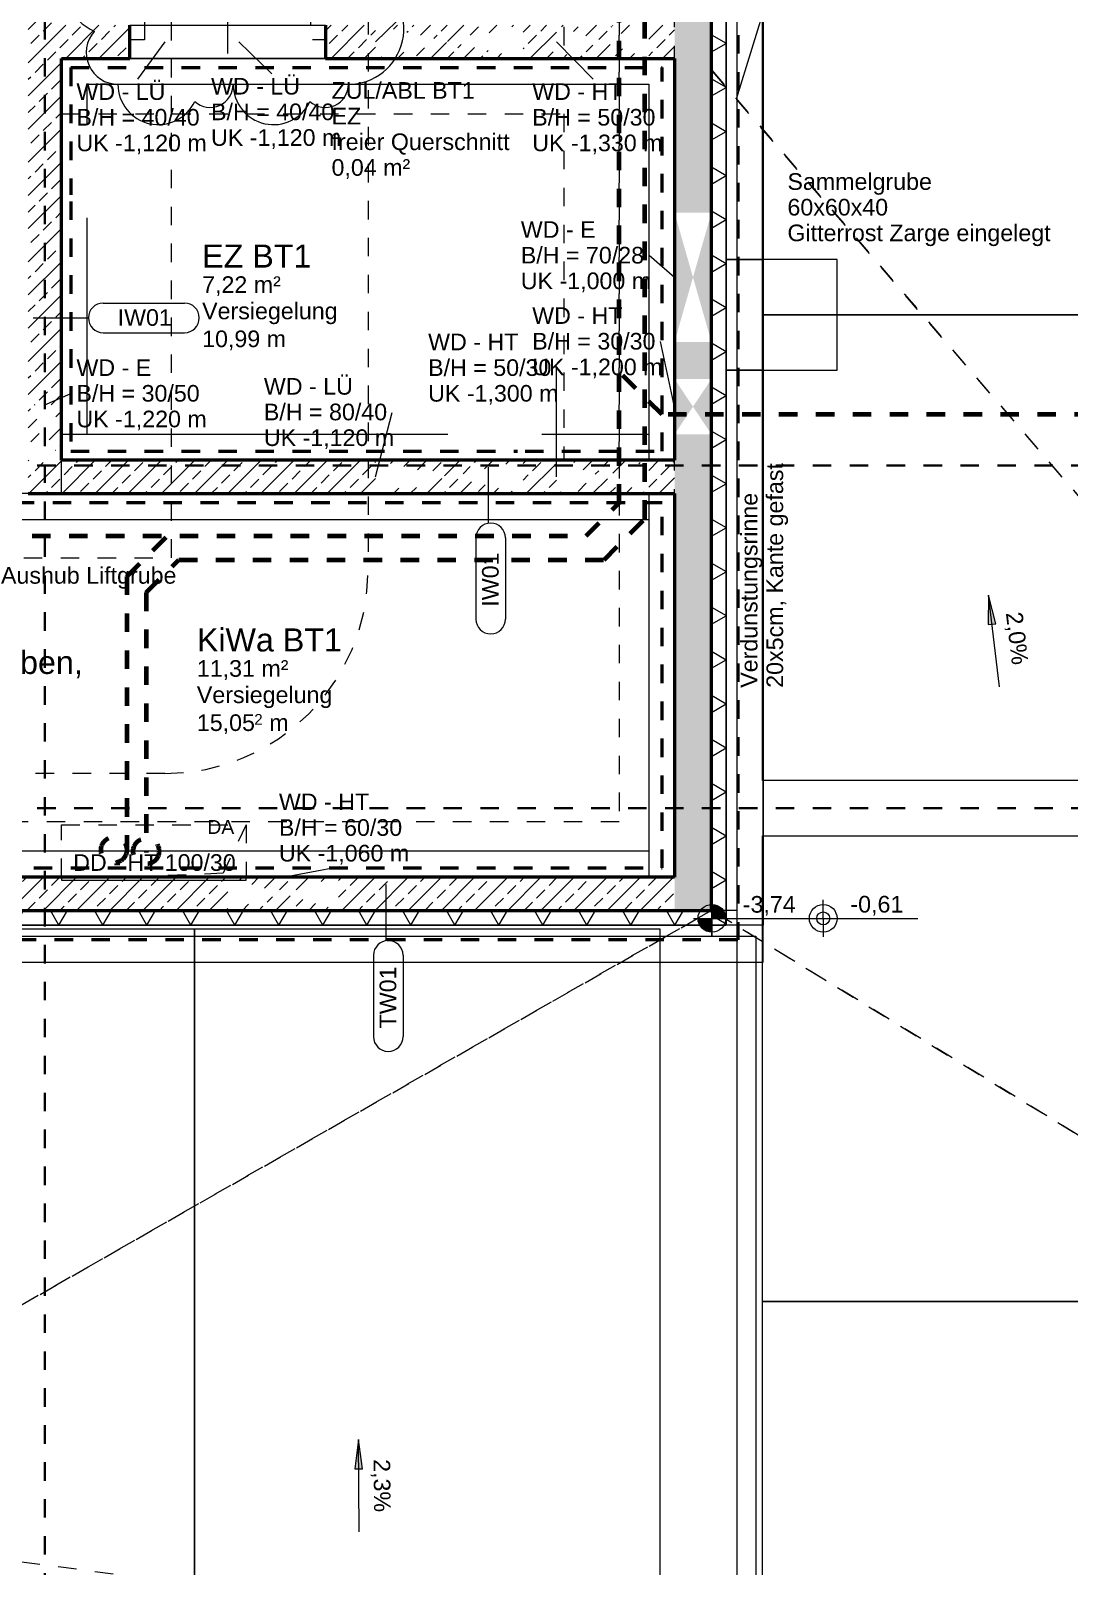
# Model space of a CAD drawing. Header units: metres. Extents: x 0 to 90, y 0 to 101.
# Drawn here: x 57.19 to 62.82, y 74.29 to 82.6 of the extents above; entities that cross this region are included whole.
import ezdxf

# ---------------------------------------------------------------- set-up
doc = ezdxf.new("R2010")
doc.units = ezdxf.units.M
for name, pattern in [('Strich Punkt', [0.015875, 0.00635, -0.004763, 0, -0.004763]), ('Strich Punkt Mittel', [0.015875, 0.00635, -0.004763, 0, -0.004763]), ('Verdeckt', [0.003, 0.002, -0.001]), ('Verdeckt Oben', [0.00225, 0.0015, -0.00075])]:
    doc.linetypes.add(name, pattern=pattern)
for name, color, linetype, lineweight in [('A_2D', 251, 'Continuous', 5), ('A_Beschriftung_', 251, 'Continuous', 9), ('A_Brandabschnitte', 251, 'Verdeckt', 50), ('A_Decken', 251, 'Continuous', 13), ('A_Durchbruch_Projektion', 251, 'Verdeckt', 5), ('A_Kanal_RW', 251, 'Strich Punkt', 100), ('A_Kanal_SW', 251, 'Strich Punkt', 100), ('A_Parkplatz', 251, 'Continuous', 13), ('A_Raeume_', 251, 'Continuous', 5), ('A_Raeume_Beschriftung_', 251, 'Continuous', 9), ('A_Raster_', 251, 'Continuous', 9), ('A_Tueren', 251, 'Continuous', 13), ('A_Waende', 251, 'Continuous', 13), ('G-ANNO-DIMS_', 251, 'Continuous', 9), ('G-ANNO-REVC-IDEN_', 251, 'Continuous', 9), ('G-ANNO-REVC_', 251, 'Continuous', 9), ('Text', 251, 'Continuous', 9)]:
    doc.layers.add(name, color=color, linetype=linetype, lineweight=lineweight)
doc.styles.add('Arial_3', font='arial.ttf', dxfattribs={"height": 0.09})
doc.styles.add('Arial_4', font='arial.ttf', dxfattribs={"height": 0.05849})
doc.styles.add('Arial_5', font='arial.ttf', dxfattribs={"height": 0.125})
doc.styles.add('Arial_7', font='arial.ttf', dxfattribs={"height": 0.075})
pattern_1 = [(45, (35.10227, 0), (-0.08980256, 0.08980256), []), (45, (35.19207, 0), (-0.08980256, 0.08980256), [0.0635, -0.03175])]

# ---------------------------------------------------------------- blocks, each defined once
blk = doc.blocks.new('Park_Parkplatz - 5020x2520_Ortho-5729181-263_PP_-01UG_BT1')
at = {"layer": 'A_Parkplatz'}
for p, q in [((0, 5.02), (2.52, 5.02)), ((0, 0), (0, 5.02)), ((2.52, 5.02), (2.52, 0)), ((2.52, 0), (0, 0))]:
    blk.add_line(p, q, dxfattribs=at)
blk = doc.blocks.new('Park_Parkplatz - 5020x2520_Ortho-V3-263_PP_-01UG_BT1')
at = {"layer": 'A_Parkplatz'}
for p, q in [((0, 5.02), (2.52, 5.02)), ((0, 0), (0, 5.02)), ((2.52, 5.02), (2.52, 0)), ((1.8949, 0), (0, 0)), ((2.0947, 0), (1.8952, 0)), ((2.52, 0), (2.0949, 0))]:
    blk.add_line(p, q, dxfattribs=at)
blk = doc.blocks.new('Symbol_Schatten_Verdeckt_unten - Bodendurchbruch_Schatten_Verdeckt_unten-V9-263_PP_-01UG_BT1')
at = {"layer": 'A_Durchbruch_Projektion'}
for p, q in [((-0.5, -0.15), (-0.5, 0.1335)), ((-0.5, -0.15), (-0.375, 0.1125)), ((-0.375, 0.1125), (0.1154, 0.1335)), ((0.5, 0.1335), (0.5, -0.15)), ((0.5, -0.15), (-0.5, -0.15))]:
    blk.add_line(p, q, dxfattribs=at)
blk = doc.blocks.new('Tür_Blockzarge_1 Flügel - 90x200_RB 106x208_Untergeschoss-V12-263_PP_-01UG_BT1')
at = {"layer": 'A_Tueren', "lineweight": 5}
blk.add_line((0.45, 0.09), (0.45, 0.99), dxfattribs=at)
at = {"layer": 'A_Tueren'}
for p, q in [((-0.53, 0.09), (-0.45, 0.09)), ((-0.53, 0.01), (-0.53, 0.09)), ((-0.53, 0.09), (0.53, 0.09)), ((-0.45, 0.09), (-0.45, 0.01)), ((0.45, 0.09), (0.53, 0.09)), ((0.45, 0.0855), (0.45, 0.09)), ((0.53, 0.09), (0.53, 0.01)), ((-0.45, 0.01), (-0.53, 0.01)), ((0.53, 0.01), (0.46, 0.01)), ((-0.53, -0.09), (0.53, -0.09))]:
    blk.add_line(p, q, dxfattribs=at)
at = {"layer": 'A_Tueren', "lineweight": 5}
blk.add_arc((0.45, 0.09), 0.9, 90, 180, dxfattribs=at)
blk = doc.blocks.new('BS_Tuer_PP - oben-10002441-263_PP_-01UG_BT1')
at = {"layer": 'A_Beschriftung_'}
blk.add_line((0, 0.00012), (0, 0.01076), dxfattribs=at)
blk = doc.blocks.new('BS_Wand_Lollipop - links_unten-2026911-263_PP_-01UG_BT1')
at = {"layer": 'A_Beschriftung_'}
for p, q in [((-0.00467, 0.00137), (-0.01347, 0.00137)), ((-0.00309, 0), (0.003, 0)), ((-0.00467, -0.00183), (-0.01347, -0.00183))]:
    blk.add_line(p, q, dxfattribs=at)
for centre, start, end in [((-0.01347, -0.00023), 90, 270), ((-0.00467, -0.00023), 270, 90)]:
    blk.add_arc(centre, 0.0016, start, end, dxfattribs=at)
blk = doc.blocks.new('Höhenkoten - 018-55641-263_PP_-01UG_BT1')
at = {"layer": 'G-ANNO-DIMS_'}
h = blk.add_hatch(color=256, dxfattribs=at)
edge = h.paths.add_edge_path()
edge.add_line((0, 0), (0, -0.0015))
edge.add_arc((0, 0), 0.0015, 180, 270, ccw=False)
edge.add_line((-0.0015, 0), (0, 0))
h = blk.add_hatch(color=256, dxfattribs=at)
edge = h.paths.add_edge_path()
edge.add_line((0, 0), (0, 0.0015))
edge.add_arc((0, 0), 0.0015, 0, 90, ccw=False)
edge.add_line((0.0015, 0), (0, 0))
for p, q in [((0, 0), (0, 0.002)), ((-0.002, 0), (0.01024, 0)), ((0, 0), (0, -0.002))]:
    blk.add_line(p, q, dxfattribs=at)
blk.add_circle((0, 0), 0.0015, dxfattribs=at)
blk = doc.blocks.new('BS_Kote_Grundriss_RDUK_manuell_AT - 018-7700965-263_PP_-01UG_BT1')
at = {"layer": 'A_Beschriftung_'}
for p, q in [((0, 0), (0, 0.002)), ((-0.002, 0), (0.01024, 0)), ((0, 0), (0, -0.002))]:
    blk.add_line(p, q, dxfattribs=at)
for radius in [0.0015, 0.0007]:
    blk.add_circle((0, 0), radius, dxfattribs=at)
blk = doc.blocks.new('BS_Wand_Lollipop - rechts_oben-2026913-263_PP_-01UG_BT1')
at = {"layer": 'A_Beschriftung_'}
for p, q in [((-0.003, 0), (0.003, 0)), ((0.0046, 0.0016), (0.0134, 0.0016)), ((0.0046, -0.0016), (0.0134, -0.0016))]:
    blk.add_line(p, q, dxfattribs=at)
for centre, start, end in [((0.0046, 0), 90, 270), ((0.0134, 0), 270, 90)]:
    blk.add_arc(centre, 0.0016, start, end, dxfattribs=at)
blk = doc.blocks.new('Family - ___-11875061-263_PP_-01UG_BT1')
at = {"layer": 'G-ANNO-REVC_'}
for centre, radius, start, end in [((22.9688, 84.883), 0.2184, 0, 154.79123), ((23.5928, 84.883), 0.2184, 0, 154.79123), ((22.688, 84.883), 0.1248, 48.18969, 180), ((23.312, 84.883), 0.1248, 48.18969, 180), ((22.5632, 84.5826), 0.3004, 90, 244.79123), ((23.8112, 84.7113), 0.1717, 318.18969, 90), ((23.8112, 84.3251), 0.3004, 270, 64.79123), ((22.5632, 84.1963), 0.1717, 138.18969, 270), ((22.5632, 83.7242), 0.3004, 90, 244.79123), ((23.8112, 83.853), 0.1717, 318.18969, 90), ((23.8112, 83.4667), 0.3004, 270, 64.79123), ((22.5632, 83.338), 0.1717, 138.18969, 270), ((22.5632, 82.8659), 0.3004, 90, 244.79123), ((23.8112, 82.9947), 0.1717, 318.18969, 90), ((23.8112, 82.6084), 0.3004, 270, 64.79123), ((22.5632, 82.4797), 0.1717, 138.18969, 270), ((22.7816, 82.308), 0.2184, 180, 334.79123), ((23.0624, 82.308), 0.1248, 228.18969, 0), ((23.4056, 82.308), 0.2184, 180, 334.79123), ((23.6864, 82.308), 0.1248, 228.18969, 0)]:
    blk.add_arc(centre, radius, start, end, dxfattribs=at)

msp = doc.modelspace()

# ---------------------------------------------------------------- hatches: boundary and pattern name
at = {"layer": 'A_Waende', "lineweight": 5}
h = msp.add_hatch(dxfattribs=at)
h.set_pattern_fill('FP_1', color=250, style=0, pattern_type=2)
h.set_pattern_definition(pattern_1)
h.paths.add_polyline_path([(57.3599, 80.273), (57.3599, 80.573), (57.2699, 80.423), (57.3454, 80.2972)])
h.paths.add_polyline_path([(57.1799, 80.273), (57.2699, 80.423), (57.1799, 80.573), (57.1799, 80.423)])
h.paths.add_polyline_path([(57.1799, 80.093), (57.3599, 80.093), (57.3599, 80.273), (57.1799, 80.273), (57.1799, 80.108)])
h.paths.add_polyline_path([(57.3599, 82.768), (57.3599, 82.808), (57.3527, 82.808)])
h.paths.add_polyline_path([(57.1799, 82.768), (57.1871, 82.808), (57.1799, 82.808)])
h.paths.add_polyline_path([(57.3599, 80.573), (57.3599, 82.768), (57.1799, 82.768), (57.1799, 80.573), (57.3592, 80.573)])
h.paths.add_polyline_path([(57.3599, 89.9611), (57.3599, 90.2611), (57.2699, 90.1111), (57.2939, 90.0712)])
h.paths.add_polyline_path([(57.1799, 89.9611), (57.2699, 90.1111), (57.1799, 90.2611), (57.1799, 90.1111)])
h.paths.add_polyline_path([(57.3599, 83.868), (57.3599, 88.058), (57.3399, 88.058), (57.3399, 88.358), (57.3599, 88.358), (57.3599, 89.9611), (57.1799, 89.9611), (57.1799, 83.868), (57.3399, 83.868)])
h.paths.add_polyline_path([(57.3599, 90.2611), (57.1799, 90.2899), (57.1799, 90.2611)])
h = msp.add_hatch(dxfattribs=at)
h.set_pattern_fill('FP_1', color=250, style=0, pattern_type=2)
h.set_pattern_definition(pattern_1)
h.paths.add_polyline_path([(60.7799, 80.563), (60.6799, 80.713), (60.6799, 80.413), (60.6927, 80.4321)])
h.paths.add_polyline_path([(60.8799, 80.413), (60.8799, 80.713), (60.7799, 80.563)])
h.paths.add_polyline_path([(60.7783, 77.837), (60.8799, 77.837), (60.8799, 80.413), (60.6799, 80.413), (60.6799, 77.837)])
h.paths.add_polyline_path([(60.7799, 81.263), (60.6799, 81.613), (60.6799, 80.913), (60.7512, 81.1626)])
h.paths.add_polyline_path([(60.8799, 80.913), (60.8799, 81.613), (60.7799, 81.263)])
h.paths.add_polyline_path([(60.7152, 80.713), (60.8799, 80.713), (60.8799, 80.913), (60.6799, 80.913), (60.6799, 80.713)])
h.paths.add_polyline_path([(60.7873, 81.613), (60.8799, 81.613), (60.8799, 82.768), (60.6799, 82.768), (60.6799, 81.613)])
h.paths.add_polyline_path([(60.8799, 85.218), (60.8799, 86.218), (60.7799, 85.718), (60.8617, 85.309)])
h.paths.add_polyline_path([(60.6799, 85.218), (60.7799, 85.718), (60.6799, 86.218), (60.6799, 85.309)])
h.paths.add_polyline_path([(60.8799, 84.468), (60.8799, 85.218), (60.6799, 85.218), (60.6799, 84.468)])
h.paths.add_polyline_path([(60.7799, 89.5479), (60.6799, 89.6979), (60.6799, 89.3979), (60.7307, 89.4741)])
h.paths.add_polyline_path([(60.8799, 89.3979), (60.8799, 89.6979), (60.7799, 89.5479), (60.8691, 89.4142)])
h.paths.add_polyline_path([(60.8799, 86.218), (60.8799, 89.3979), (60.6799, 89.3979), (60.6799, 86.218), (60.7469, 86.218)])
h.paths.add_polyline_path([(60.7665, 89.6979), (60.8799, 89.6979), (60.6799, 89.7299), (60.6799, 89.6979)])
h = msp.add_hatch(dxfattribs=at)
h.set_pattern_fill('FP_6', color=250, angle=180, style=0, pattern_type=2)
h.set_pattern_definition([(90, (60.96027, 83.721), (-0.20637, 6e-16), []), (150, (60.96027, 83.721), (-0.103185, -0.178722), []), (210, (60.96027, 83.721), (0.103185, -0.178722), [])])
h.paths.add_polyline_path([(60.8865, 77.757), (60.9599, 77.757), (60.9599, 89.6851), (60.8799, 89.6979), (60.8799, 77.757)])
h = msp.add_hatch(dxfattribs=at)
h.set_pattern_fill('FP_1', color=250, style=0, pattern_type=2)
h.set_pattern_definition(pattern_1)
h.paths.add_polyline_path([(60.3399, 82.448), (60.5399, 82.448), (60.3971, 82.4994), (60.3773, 82.4816)])
h.paths.add_polyline_path([(60.3399, 82.628), (60.3971, 82.5766), (60.5399, 82.628), (60.3799, 82.628)])
h.paths.add_polyline_path([(60.2899, 82.538), (60.3399, 82.556), (60.3399, 82.628), (60.0399, 82.628), (60.0869, 82.6111)])
h.paths.add_polyline_path([(60.0399, 82.448), (60.3399, 82.448), (60.3399, 82.52), (60.2899, 82.538), (60.078, 82.4617)])
h.paths.add_polyline_path([(59.0599, 82.628), (58.7899, 82.628), (58.7899, 82.448), (59.0599, 82.448)])
h.paths.add_polyline_path([(59.8599, 82.448), (60.0399, 82.448), (60.0399, 82.628), (59.0599, 82.628), (59.4599, 82.538), (59.0599, 82.448), (59.8201, 82.448)])
h.paths.add_polyline_path([(59.8599, 82.448), (59.4599, 82.538), (59.8599, 82.628), (59.8599, 82.5391)])
h.paths.add_polyline_path([(57.6989, 82.448), (57.7299, 82.448), (57.7299, 82.628), (57.3599, 82.628), (57.3599, 82.448)])
h.paths.add_polyline_path([(60.5399, 82.448), (60.6799, 82.448), (60.6799, 82.628), (60.5399, 82.628), (60.5399, 82.4636)])
h = msp.add_hatch(dxfattribs=at)
h.set_pattern_fill('FP_1', color=250, style=0, pattern_type=2)
h.set_pattern_definition(pattern_1)
h.paths.add_polyline_path([(59.4599, 80.183), (59.8599, 80.273), (59.0599, 80.273)])
h.paths.add_polyline_path([(59.0599, 80.093), (59.8599, 80.093), (59.4599, 80.183), (59.1578, 80.115)])
h.paths.add_polyline_path([(57.3599, 80.093), (59.0599, 80.093), (59.0599, 80.273), (57.3599, 80.273), (57.3599, 80.115)])
h.paths.add_polyline_path([(60.2899, 80.183), (60.5399, 80.273), (60.0399, 80.273), (60.0799, 80.2586)])
h.paths.add_polyline_path([(60.0399, 80.093), (60.5399, 80.093), (60.2899, 80.183), (60.1011, 80.115)])
h.paths.add_polyline_path([(59.8599, 80.093), (60.0399, 80.093), (60.0399, 80.273), (59.8599, 80.273), (59.8599, 80.115)])
h.paths.add_polyline_path([(60.6799, 80.093), (60.6799, 80.273), (60.5399, 80.273), (60.5399, 80.093)])
h = msp.add_hatch(dxfattribs=at)
h.set_pattern_fill('FP_1', color=250, style=0, pattern_type=2)
h.set_pattern_definition(pattern_1)
h.paths.add_polyline_path([(58.406, 77.837), (58.8599, 77.837), (58.5599, 77.927), (58.2599, 77.837)])
h.paths.add_polyline_path([(58.2599, 78.017), (58.5599, 77.927), (58.8599, 78.017), (58.406, 78.017)])
h.paths.add_polyline_path([(55.3424, 77.837), (58.2599, 77.837), (58.2599, 78.017), (55.2299, 78.017), (55.2299, 77.837)])
h.paths.add_polyline_path([(60.3799, 77.837), (60.6799, 77.837), (60.6799, 78.017), (58.8599, 78.017), (58.8599, 77.837), (59.8201, 77.837)])
h = msp.add_hatch(dxfattribs=at)
h.set_pattern_fill('FP_9', color=250, angle=180, style=0, pattern_type=2)
h.set_pattern_definition([(0, (58.06027, 77.757), (1e-16, 0.20637), []), (60, (58.06027, 77.757), (-0.17873, 0.10319), []), (120, (58.06027, 77.757), (-0.17873, -0.10319), [])])
h.paths.add_polyline_path([(60.8799, 77.757), (60.8799, 77.837), (55.2399, 77.837), (55.2399, 77.757), (60.777, 77.757)])
at = {"layer": 'G-ANNO-DIMS_'}
for points in [[(62.3811, 79.5435), (62.3791, 79.3834), (62.4206, 79.3883)], [(58.9677, 74.9729), (58.9483, 74.814), (58.9901, 74.8144)]]:
    msp.add_hatch(color=256, dxfattribs=at).paths.add_polyline_path(points)

# ---------------------------------------------------------------- linework, layer by layer
at = {"layer": 'A_2D', "linetype": 'Verdeckt Oben', "lineweight": 13}
for p, q in [((60.6799, 78.017), (60.6799, 89.7299)), ((60.3799, 89.4741), (60.3799, 78.317)), ((60.3799, 80.273), (60.3799, 89.4741)), ((60.0799, 89.2183), (60.0799, 82.448)), ((57.9552, 79.7456), (57.9552, 83.4456)), ((59.0197, 83.4769), (59.0197, 79.6773)), ((60.0799, 82.448), (57.3599, 82.448)), ((57.3599, 82.448), (57.3599, 82.148)), ((69.1767, 72.7565), (60.8799, 82.3861)), ((60.8799, 82.3861), (69.1767, 72.7565)), ((57.3599, 82.148), (60.0799, 82.148)), ((60.0799, 82.148), (60.0799, 80.273)), ((60.0799, 80.273), (60.3799, 80.273)), ((54.1552, 79.7456), (57.9552, 79.7456)), ((57.9197, 78.5773), (54.1197, 78.5773)), ((60.3799, 78.317), (54.4546, 78.317)), ((54.84, 78.017), (60.6799, 78.017)), ((55.1599, 74.5669), (60.8799, 77.837)), ((60.8799, 77.837), (55.1599, 74.5669)), ((69.1767, 72.7565), (60.8799, 77.837)), ((60.8799, 77.837), (69.1767, 72.7565)), ((55.1599, 74.5669), (69.1767, 72.7565))]:
    msp.add_line(p, q, dxfattribs=at)
at = {"layer": 'A_2D', "lineweight": 13}
for p, q in [((60.9599, 89.6851), (60.9599, 81.3605)), ((61.1599, 81.3605), (61.1599, 89.6531)), ((60.9599, 81.3605), (61.1599, 81.3605)), ((60.9599, 80.7605), (60.9599, 77.757)), ((61.1599, 80.7605), (60.9599, 80.7605)), ((61.1599, 77.5569), (61.1599, 80.7605)), ((60.9599, 77.757), (55.2399, 77.757)), ((55.2399, 77.5569), (61.1599, 77.5569))]:
    msp.add_line(p, q, dxfattribs=at)
at = {"layer": 'A_2D'}
for p, q in [((61.1599, 89.6685), (61.1599, 78.4369)), ((61.5599, 81.3605), (60.9599, 81.3605)), ((60.9599, 81.3605), (60.9599, 80.7605)), ((61.5599, 80.7605), (61.5599, 81.3605)), ((60.9599, 80.7605), (61.5599, 80.7605)), ((61.1599, 78.4369), (61.1599, 77.7569)), ((61.1599, 77.7569), (60.9623, 77.7569))]:
    msp.add_line(p, q, dxfattribs=at)
at = {"layer": 'A_2D', "linetype": 'Verdeckt Oben', "lineweight": 13}
msp.add_arc((57.9197, 79.6773), 1.1, 270, 0, dxfattribs=at)
at = {"layer": 'A_Beschriftung_'}
for p, q in [((59.0599, 82.538), (59.2325, 82.7043)), ((57.9199, 82.538), (57.7707, 82.3358)), ((58.3199, 82.538), (58.4996, 82.3652)), ((60.0399, 82.538), (60.2391, 82.3358)), ((60.6799, 81.263), (60.5418, 81.3809)), ((60.6799, 80.563), (60.6036, 80.9152)), ((60.0399, 80.183), (60.0399, 80.7723)), ((57.2699, 80.573), (57.4062, 80.6333)), ((59.0599, 80.183), (59.1503, 80.5322)), ((58.5599, 78.017), (58.8674, 78.0749))]:
    msp.add_line(p, q, dxfattribs=at)
at = {"layer": 'A_Brandabschnitte'}
for p, q in [((61.0222, 89.5739), (61.0222, 77.677)), ((57.4099, 82.398), (60.6122, 82.398)), ((57.4099, 82.398), (57.4099, 81.7098)), ((60.6122, 80.323), (60.6122, 82.398)), ((57.4099, 81.6742), (57.4099, 80.323)), ((57.4099, 80.323), (59.83, 80.323)), ((59.8703, 80.323), (60.6122, 80.323)), ((60.6122, 80.043), (55.2099, 80.043)), ((60.6122, 78.067), (60.6122, 80.043)), ((55.2099, 78.067), (60.6122, 78.067)), ((61.0222, 77.677), (55.3444, 77.677))]:
    msp.add_line(p, q, dxfattribs=at)
at = {"layer": 'A_Decken'}
for p, q in [((57.3599, 78.017), (57.3599, 78.0005)), ((57.3599, 78.0005), (58.3599, 78.0005)), ((58.3599, 78.0005), (58.3599, 78.017)), ((61.0199, 73.2155), (61.0199, 77.837)), ((60.8799, 77.697), (61.1199, 77.697)), ((61.1199, 77.697), (61.1199, 73.216))]:
    msp.add_line(p, q, dxfattribs=at)
at = {"layer": 'A_Kanal_RW'}
for p, q in [((60.5197, 79.9567), (60.5197, 89.5416)), ((60.2979, 79.7349), (60.5197, 79.9567)), ((57.818, 79.557), (57.996, 79.7349)), ((57.996, 79.7349), (60.2979, 79.7349)), ((57.818, 79.557), (57.818, 78.1505))]:
    msp.add_line(p, q, dxfattribs=at)
msp.add_circle((57.818, 78.1572), 0.07, dxfattribs=at)
at = {"layer": 'A_Kanal_SW'}
for p, q in [((60.3797, 80.043), (60.3797, 89.543)), ((60.6122, 80.5205), (60.3797, 80.753)), ((71.1454, 80.5205), (60.6122, 80.5205)), ((60.2007, 79.864), (60.3797, 80.043)), ((51.0007, 79.864), (60.2007, 79.864)), ((57.7137, 79.644), (57.9337, 79.864)), ((57.7137, 79.644), (57.7137, 78.164))]:
    msp.add_line(p, q, dxfattribs=at)
msp.add_circle((57.6437, 78.164), 0.07, dxfattribs=at)
msp.add_circle((57.6437, 78.164), 0.07, dxfattribs=at)
at = {"layer": 'A_Raeume_', "flags": 128}
for points in [[(77.4188, 61.5589), (77.4188, 61.5666), (77.4188, 64.6724), (77.4188, 66.4724), (77.3049, 66.6224), (77.3049, 66.624), (77.3049, 72.8255), (76.3449, 72.8255), (76.3449, 73.0755), (77.3049, 73.0755), (77.3049, 88.9294), (61.951, 89.5265), (60.9599, 89.6851), (60.9599, 77.757), (55.2399, 77.757), (55.2399, 74.4869), (53.4474, 74.4869), (53.4474, 72.7557), (53.3674, 72.7557)], [(60.6799, 78.017), (60.6799, 80.093), (57.2699, 80.093), (57.1783, 80.093), (56.5174, 80.093), (55.4029, 80.093), (55.2299, 80.093), (55.2299, 78.8042)], [(55.2299, 78.7642), (55.2299, 78.017), (60.6799, 78.017)]]:
    msp.add_lwpolyline(points, dxfattribs=at)
msp.add_lwpolyline([(57.3599, 82.448), (57.3599, 80.44), (57.3599, 80.273), (60.6799, 80.273), (60.6799, 82.448), (58.9599, 82.448)], close=True, dxfattribs=at)
at = {"layer": 'A_Raster_', "linetype": 'Strich Punkt Mittel', "lineweight": 35}
for p, q in [((57.2699, 91.8503), (57.2699, 60.3654)), ((80.9286, 80.2455), (44.7106, 80.2455)), ((80.9286, 78.3905), (44.7106, 78.3905))]:
    msp.add_line(p, q, dxfattribs=at)
at = {"layer": 'A_Waende', "color": 250, "lineweight": 5}
for p, q in [((60.9599, 77.757), (60.9599, 89.6851)), ((55.3799, 77.757), (60.9599, 77.757))]:
    msp.add_line(p, q, dxfattribs=at)
at = {"layer": 'A_Waende'}
for p, q in [((61.0199, 77.837), (61.0199, 86.718)), ((60.8799, 84.468), (60.8799, 77.697)), ((57.3592, 82.448), (57.3592, 80.273)), ((58.7899, 82.448), (57.3592, 82.448)), ((57.4992, 82.087), (57.4992, 82.308)), ((57.4992, 82.308), (60.5399, 82.308)), ((60.5399, 82.308), (60.5399, 80.273)), ((57.4992, 80.413), (57.4992, 81.585)), ((59.4527, 80.413), (57.3599, 80.413)), ((60.5399, 80.413), (59.9603, 80.413)), ((57.3592, 80.273), (57.3599, 80.273)), ((60.5399, 80.093), (60.5399, 78.017)), ((55.1599, 79.953), (60.5399, 79.953)), ((60.5399, 78.157), (55.1599, 78.157)), ((61.0199, 77.837), (60.8799, 77.837)), ((55.3799, 77.697), (60.8799, 77.697))]:
    msp.add_line(p, q, dxfattribs=at)
at = {"layer": 'A_Waende', "color": 90, "lineweight": 50}
for p, q in [((60.8799, 77.837), (60.8799, 82.768)), ((57.7299, 82.448), (57.7299, 82.628)), ((58.7899, 82.628), (58.7899, 82.448)), ((57.3599, 80.273), (57.3599, 82.448)), ((57.3599, 82.448), (57.7299, 82.448)), ((58.7899, 82.448), (60.6799, 82.448)), ((60.6799, 82.448), (60.6799, 80.273)), ((60.6799, 80.273), (57.3599, 80.273)), ((57.1799, 80.093), (60.6799, 80.093)), ((60.6799, 80.093), (60.6799, 78.017)), ((60.6799, 78.017), (55.2299, 78.017)), ((55.1599, 77.837), (60.8799, 77.837))]:
    msp.add_line(p, q, dxfattribs=at)
at = {"layer": 'A_Waende', "lineweight": 18}
msp.add_line((57.3599, 80.093), (57.3599, 80.273), dxfattribs=at)
at = {"layer": 'G-ANNO-DIMS_'}
for p, q in [((61.0149, 82.2295), (61.2325, 82.9322)), ((62.3811, 79.5435), (62.3791, 79.3834)), ((62.4206, 79.3883), (62.3811, 79.5435)), ((62.4401, 79.047), (62.3811, 79.5435)), ((62.3791, 79.3834), (62.4206, 79.3883)), ((58.9677, 74.9729), (58.9483, 74.814)), ((58.9901, 74.8144), (58.9677, 74.9729)), ((58.9724, 74.473), (58.9677, 74.9729)), ((58.9483, 74.814), (58.9901, 74.8144))]:
    msp.add_line(p, q, dxfattribs=at)

# ---------------------------------------------------------------- block references
at = {"layer": 'A_2D', "lineweight": 13, "rotation": 180}
msp.add_blockref('Symbol_Schatten_Verdeckt_unten - Bodendurchbruch_Schatten_Verdeckt_unten-V9-263_PP_-01UG_BT1', (57.8599, 78.1505), dxfattribs=at)
at = {"layer": 'A_Beschriftung_'}
for name, p, xscale, yscale, zscale in [('BS_Tuer_PP - oben-10002441-263_PP_-01UG_BT1', (58.2599, 82.468), 49.99999999999998, 49.99999999999998, 49.99999999999998), ('BS_Wand_Lollipop - rechts_oben-2026913-263_PP_-01UG_BT1', (57.3558, 81.0437), 49.99999999999998, 49.99999999999998, 49.99999999999998), ('BS_Kote_Grundriss_RDUK_manuell_AT - 018-7700965-263_PP_-01UG_BT1', (61.4852, 77.7935), 50, 50, 50)]:
    msp.add_blockref(name, p, dxfattribs=dict(at, xscale=xscale, yscale=yscale, zscale=zscale))
at = {"layer": 'A_Beschriftung_', "xscale": 49.99999999999998, "yscale": 49.99999999999998, "zscale": 49.99999999999998, "rotation": 89.99999999999991}
for p in [(59.6727, 80.0866), (59.1179, 77.8273)]:
    msp.add_blockref('BS_Wand_Lollipop - links_unten-2026911-263_PP_-01UG_BT1', p, dxfattribs=at)
at = {"layer": 'A_Parkplatz'}
for name, p, rotation in [('Park_Parkplatz - 5020x2520_Ortho-5729181-263_PP_-01UG_BT1', (66.1758, 81.0606), 89.9999999999995), ('Park_Parkplatz - 5020x2520_Ortho-V3-263_PP_-01UG_BT1', (66.1758, 78.5406), 89.99999999999964), ('Park_Parkplatz - 5020x2520_Ortho-5729181-263_PP_-01UG_BT1', (66.1758, 75.7206), 89.99926277464677), ('Park_Parkplatz - 5020x2520_Ortho-5729181-263_PP_-01UG_BT1', (55.5599, 72.717), 359.9992627749843), ('Park_Parkplatz - 5020x2520_Ortho-5729181-263_PP_-01UG_BT1', (58.0799, 72.717), 359.9992627749843), ('Park_Parkplatz - 5020x2520_Ortho-5729181-263_PP_-01UG_BT1', (66.1757, 73.2006), 89.99926277464698)]:
    msp.add_blockref(name, p, dxfattribs=dict(at, rotation=rotation))
at = {"layer": 'A_Tueren'}
msp.add_blockref('Tür_Blockzarge_1 Flügel - 90x200_RB 106x208_Untergeschoss-V12-263_PP_-01UG_BT1', (58.2599, 82.538), dxfattribs=at)
at = {"layer": 'G-ANNO-DIMS_', "xscale": 49.99999999999998, "yscale": 49.99999999999998, "zscale": 49.99999999999998}
msp.add_blockref('Höhenkoten - 018-55641-263_PP_-01UG_BT1', (60.8822, 77.7935), dxfattribs=at)
at = {"layer": 'G-ANNO-REVC_'}
msp.add_blockref('Family - ___-11875061-263_PP_-01UG_BT1', (35.1023, 0), dxfattribs=at)

# ---------------------------------------------------------------- texts
at = {"layer": 'A_Beschriftung_', "char_height": 0.09, "attachment_point": 1, "style": 'Arial_3'}
for s, insert, width in [('WD - LÜ', (57.4406, 82.3134), 0.581223), ('WD - LÜ', (58.1695, 82.3427), 0.581223), ('WD - HT', (59.9091, 82.3134), 0.58924), ('B/H = 40/40', (58.1695, 82.2038), 0.793671), ('B/H = 40/40', (57.4406, 82.1745), 0.793671), ('B/H = 50/30', (59.9091, 82.1745), 0.793671), ('UK -1,120 m', (57.4406, 82.0356), 0.837763), ('UK -1,120 m', (58.1695, 82.0649), 0.837763), ('UK -1,330 m', (59.9091, 82.0356), 0.837763), ('WD - E', (59.8473, 81.567), 0.489029), ('B/H = 70/28', (59.8473, 81.4281), 0.793671), ('UK -1,000 m', (59.8473, 81.2892), 0.837763), ('IW01', (57.6639, 81.0908), 0.356751), ('WD - HT', (59.9091, 81.1013), 0.58924), ('WD - HT', (59.3454, 80.9584), 0.58924), ('B/H = 30/30', (59.9091, 80.9624), 0.793671), ('WD - E', (57.4406, 80.8194), 0.489029), ('B/H = 50/30', (59.3454, 80.8195), 0.793671), ('UK -1,200 m', (59.9091, 80.8234), 0.837763), ('WD - LÜ', (58.4558, 80.7183), 0.581223), ('B/H = 30/50', (57.4406, 80.6805), 0.793671), ('UK -1,300 m', (59.3454, 80.6805), 0.837763), ('UK -1,220 m', (57.4406, 80.5415), 0.837763), ('B/H = 80/40', (58.4558, 80.5794), 0.793671), ('UK -1,120 m', (58.4558, 80.4404), 0.837763), ('WD - HT', (58.5373, 78.4694), 0.58924), ('B/H = 60/30', (58.5373, 78.3305), 0.793671), ('DD - HT 100/30', (57.423, 78.1409), 1.046202), ('UK -1,060 m', (58.5373, 78.1916), 0.837763), ('-0,61', (61.6325, 77.9154), 0.340717)]:
    msp.add_mtext(s, dxfattribs=dict(at, insert=insert, width=width))
at = {"layer": 'A_Beschriftung_', "char_height": 0.09, "attachment_point": 1, "rotation": 90, "style": 'Arial_3'}
for s, insert, width in [('IW01', (59.6373, 79.4805), 0.356751), ('TW01', (59.0825, 77.1982), 0.412869)]:
    msp.add_mtext(s, dxfattribs=dict(at, insert=insert, width=width))
at = {"layer": 'A_Raeume_Beschriftung_', "attachment_point": 1}
for s, insert, char_height, width, style in [('EZ BT1', (58.1213, 81.4408), 0.125, 0.71751, 'Arial_5'), ('7,22 m²', (58.1213, 81.2688), 0.09, 0.505063, 'Arial_3'), ('Versiegelung', (58.1213, 81.1263), 0.09, 0.853797, 'Arial_3'), ('10,99 m', (58.1213, 80.9754), 0.09, 0.541139, 'Arial_3'), ('KiWa BT1', (58.0928, 79.3633), 0.125, 0.958017, 'Arial_5'), ('11,31 m²', (58.0928, 79.1913), 0.09, 0.58924, 'Arial_3'), ('Versiegelung', (58.0928, 79.0488), 0.09, 0.853797, 'Arial_3'), ('15,05', (58.0928, 78.8979), 0.09, 0.376793, 'Arial_3'), ('2', (58.4037, 78.8997), 0.0585, 0.056118, 'Arial_4'), (' m', (58.45, 78.8979), 0.09, 0.164346, 'Arial_3')]:
    msp.add_mtext(s, dxfattribs=dict(at, insert=insert, char_height=char_height, width=width, style=style))
at = {"layer": 'G-ANNO-DIMS_', "char_height": 0.09, "width": 0.342666, "attachment_point": 1, "line_spacing_factor": 0.941778, "style": 'Arial_3'}
for s, insert, rotation in [('2,0%', (62.5636, 79.4572), 276.77095), ('2,3%', (59.1397, 74.8673), 270.54296)]:
    msp.add_mtext(s, dxfattribs=dict(at, insert=insert, rotation=rotation))
at = {"layer": 'G-ANNO-DIMS_', "insert": (61.0495, 77.9146), "char_height": 0.09, "width": 0.342666, "attachment_point": 1, "line_spacing_factor": 0.941778, "style": 'Arial_3'}
msp.add_mtext('-3,74', dxfattribs=at)
at = {"layer": 'G-ANNO-REVC-IDEN_', "insert": (56.2135, 79.2415), "char_height": 0.125, "width": 1.527215, "attachment_point": 1, "style": 'Arial_5'}
msp.add_mtext('Tür verschoben,', dxfattribs=at)
at = {"layer": 'Text', "color": 7, "attachment_point": 1}
for s, insert, char_height, width, style in [('ZUL/ABL BT1', (58.8222, 82.3197), 0.09, 0.925949, 'Arial_3'), ('EZ', (58.8222, 82.1808), 0.09, 0.192405, 'Arial_3'), ('freier Querschnitt', (58.8222, 82.0419), 0.09, 1.118354, 'Arial_3'), ('0,04 m²', (58.8222, 81.903), 0.09, 0.505063, 'Arial_3'), ('Sammelgrube', (61.2914, 81.8267), 0.09, 0.917932, 'Arial_3'), ('60x60x40', (61.2914, 81.6878), 0.09, 0.64135, 'Arial_3'), ('Gitterrost Zarge eingelegt', (61.2914, 81.5489), 0.09, 1.651476, 'Arial_3'), ('DA', (58.1497, 78.3259), 0.075, 0.176371, 'Arial_7')]:
    msp.add_mtext(s, dxfattribs=dict(at, insert=insert, char_height=char_height, width=width, style=style))
at = {"layer": 'Text', "color": 7, "char_height": 0.09, "attachment_point": 1, "rotation": 90, "style": 'Arial_3'}
for s, insert, width in [('20x5cm, Kante gefast', (61.1778, 79.0416), 1.422995), ('Verdunstungsrinne', (61.0389, 79.0416), 1.242616)]:
    msp.add_mtext(s, dxfattribs=dict(at, insert=insert, width=width))
at = {"layer": 'Text', "color": 8, "insert": (57.0319, 79.6951), "char_height": 0.09, "width": 1.122362, "attachment_point": 1, "style": 'Arial_3'}
msp.add_mtext('Aushub Liftgrube', dxfattribs=at)

doc.saveas('drawing.dxf')
